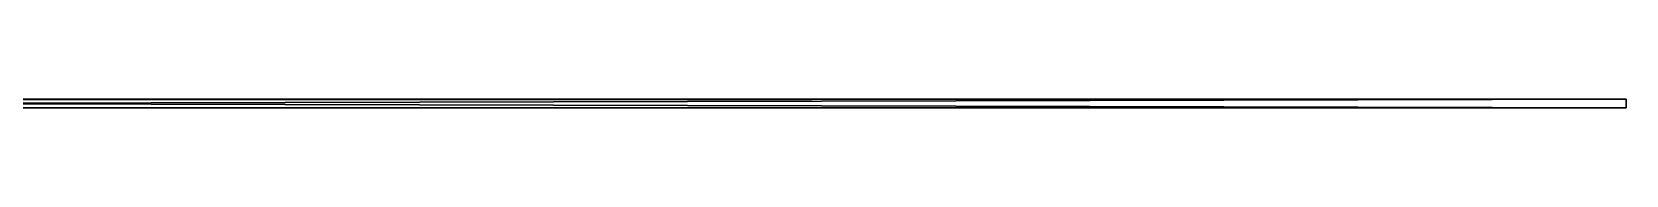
# Model space of a CAD drawing. Extents: x -3500 to 3500, y -22 to 22.
# Drawn here: x 3053.8 to 3500, y -22 to -19.7 of the extents above; entities that cross this region are included whole.
import ezdxf

# ---------------------------------------------------------------- set-up
doc = ezdxf.new("R2010")
doc.units = 0
doc.layers.add('UB3D', color=1, linetype='CONTINUOUS')

msp = doc.modelspace()

# ---------------------------------------------------------------- linework, layer by layer
at = {"layer": 'UB3D', "color": 2}
for points in [[(3500, -19.685039, -1089), (-3500, -19.685039, -1089), (3500, -22.047244, -1089)], [(-3500, -19.685039, -1089), (3500, -22.047244, -1089), (-3500, -22.047244, -1089)], [(3500, -22.047244, -1089), (-3500, -22.047244, -1089), (3500, -19.685039, -1089)], [(-3500, -22.047244, -1089), (3500, -19.685039, -1089), (-3500, -19.685039, -1089)], [(3500, -19.685039, 1089), (-3500, -19.685039, 1089), (3500, -22.047244, 1089)], [(-3500, -19.685039, 1089), (3500, -22.047244, 1089), (-3500, -22.047244, 1089)], [(3500, -22.047244, 1089), (-3500, -22.047244, 1089), (3500, -19.685039, 1089)], [(-3500, -22.047244, 1089), (3500, -19.685039, 1089), (-3500, -19.685039, 1089)], [(3500, -19.685039), (-3500, -19.685039), (3500, -22.047244)], [(-3500, -19.685039), (3500, -22.047244), (-3500, -22.047244)], [(3500, -22.047244), (-3500, -22.047244), (3500, -19.685039)], [(-3500, -22.047244), (3500, -19.685039), (-3500, -19.685039)], [(2524, -19.685039, 2000), (3500, -19.685039, 1089), (2524, -22.047244, 2000)], [(3500, -19.685039, 1089), (2524, -22.047244, 2000), (3500, -22.047244, 1089)], [(2524, -22.047244, 2000), (3500, -22.047244, 1089), (2524, -19.685039, 2000)], [(3500, -22.047244, 1089), (2524, -19.685039, 2000), (3500, -19.685039, 1089)], [(3500, -19.685039, -1089), (2524, -19.685039, -2000), (3500, -22.047244, -1089)], [(2524, -19.685039, -2000), (3500, -22.047244, -1089), (2524, -22.047244, -2000)], [(3500, -22.047244, -1089), (2524, -22.047244, -2000), (3500, -19.685039, -1089)], [(2524, -22.047244, -2000), (3500, -19.685039, -1089), (2524, -19.685039, -2000)], [(3500, -19.685039, 1089), (3500, -19.685039, -1089), (3500, -22.047244, 1089)], [(3500, -19.685039, -1089), (3500, -22.047244, 1089), (3500, -22.047244, -1089)], [(3500, -22.047244, 1089), (3500, -22.047244, -1089), (3500, -19.685039, 1089)], [(3500, -22.047244, -1089), (3500, -19.685039, 1089), (3500, -19.685039, -1089)]]:
    msp.add_3dface(points, dxfattribs=at)

doc.saveas('drawing.dxf')
